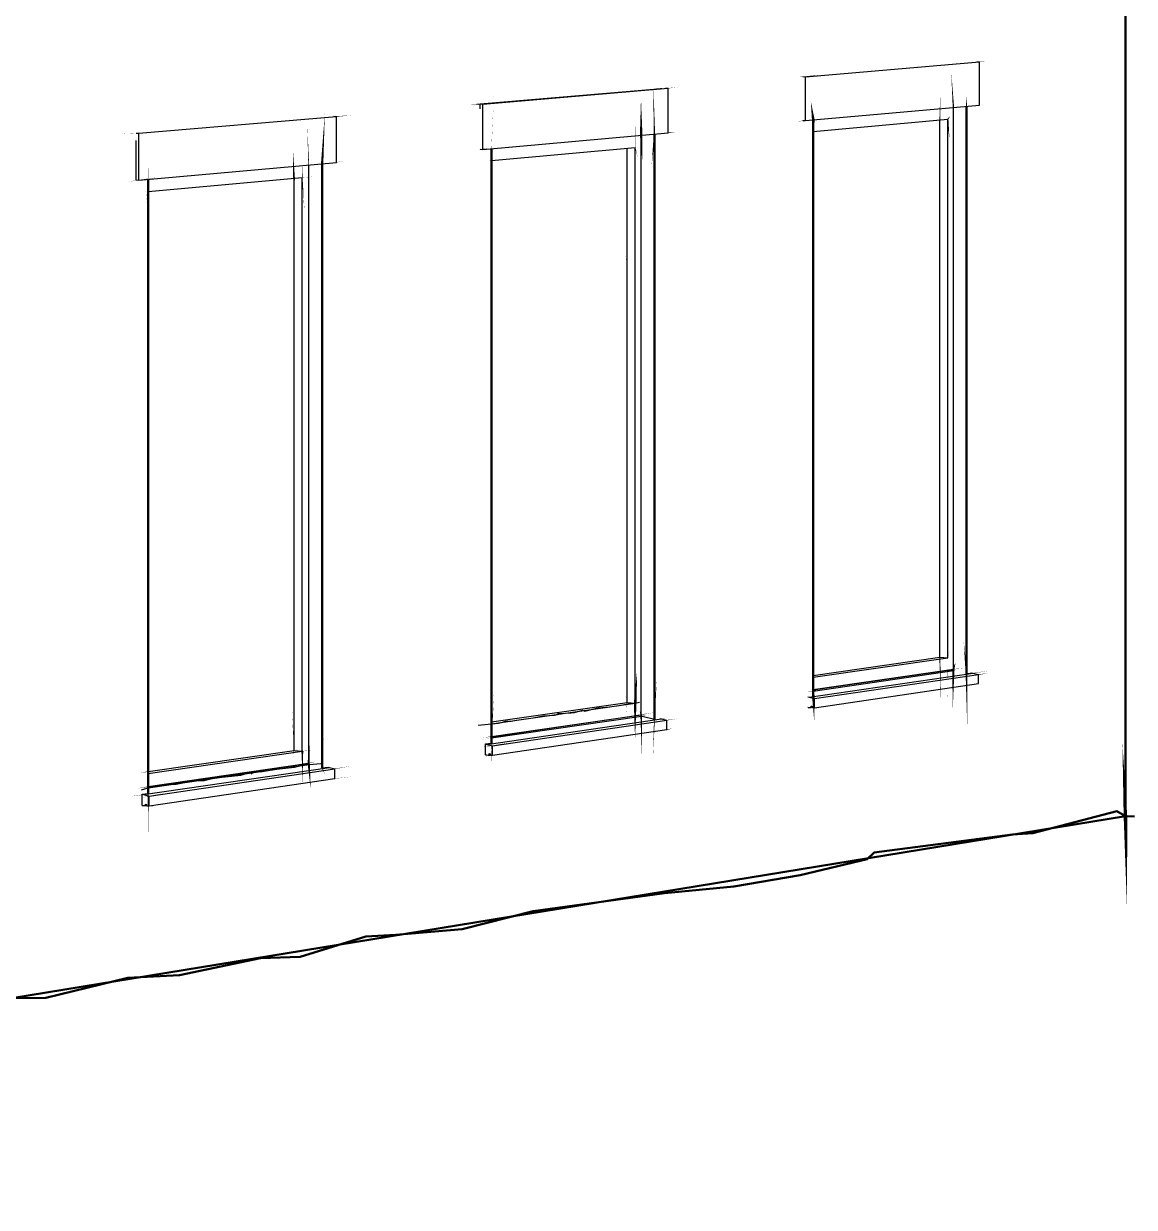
# Model space of a CAD drawing. Header units: inches. Extents: x -877 to 882, y -418 to 410.
# Drawn here: x 713.9 to 864.9, y -365.5 to -204.5 of the extents above; entities that cross this region are included whole.
import ezdxf

# ---------------------------------------------------------------- set-up
doc = ezdxf.new("R2010")
doc.units = ezdxf.units.IN
doc.header["$LTSCALE"] = 0.5
doc.header["$MEASUREMENT"] = 0
doc.layers.get('0').update_dxf_attribs({"lineweight": 18})
doc.layers.add('A-Glaz-Assm', color=71, linetype='Continuous', lineweight=25)
doc.layers.add('A-Wall', color=113, linetype='Continuous', lineweight=35)

# ---------------------------------------------------------------- blocks, each defined once
blk = doc.blocks.new('*U12')
at = {"color": 7, "linetype": 'Continuous', "lineweight": -3}
for p, q in [((775.94, -215.4), (799.58, -213.39)), ((775.94, -215.78), (775.94, -215.4)), ((775.94, -216.09), (775.94, -215.78)), ((729.18, -220.08), (729.18, -220.08)), ((729.18, -220.39), (729.18, -220.37)), ((729.18, -225.73), (729.18, -220.39)), ((795.92, -237.46), (795.92, -221.43)), ((795.92, -296.8), (795.92, -237.46)), ((839.62, -292.41), (839.65, -292.41)), ((839.65, -292.41), (840.35, -292.47)), ((842.09, -292.89), (842.33, -292.86)), ((842.33, -292.86), (842.78, -292.79)), ((821.21, -295.95), (821.24, -295.94)), ((821.21, -295.95), (821.21, -295.95)), ((795.92, -296.8), (795.92, -296.8)), ((797.9, -298.66), (797.96, -298.68)), ((797.96, -298.68), (799.64, -299.1)), ((799.64, -299.1), (799.67, -299.1)), ((776.69, -302.46), (777.48, -302.35)), ((776.69, -303.75), (776.69, -302.46)), ((776.69, -303.8), (776.69, -303.75)), ((776.69, -303.82), (776.69, -303.8)), ((776.69, -303.92), (776.69, -303.82)), ((776.69, -303.92), (776.69, -303.92)), ((754.46, -305.72), (754.49, -305.71)), ((754.49, -305.71), (754.86, -305.66)), ((754.86, -305.66), (755.27, -305.6)), ((729.98, -309.3), (730.82, -309.18)), ((729.98, -310.63), (729.98, -309.3)), ((729.98, -310.68), (729.98, -310.63)), ((729.98, -310.7), (729.98, -310.68)), ((729.98, -310.8), (729.98, -310.7)), ((729.98, -310.81), (729.98, -310.8)), ((729.98, -310.81), (729.98, -310.81))]:
    blk.add_line(p, q, dxfattribs=at)
at = {"layer": 'A-Glaz-Assm', "color": 252, "linetype": 'Continuous', "lineweight": 25}
for p, q in [((820.16, -211.7), (843.82, -209.69)), ((843.46, -209.67), (843.82, -209.69)), ((843.82, -215.56), (843.82, -209.69)), ((819.8, -211.68), (820.16, -211.7)), ((820.16, -217.67), (820.16, -211.7)), ((776.3, -215.42), (801.49, -213.28)), ((801.13, -213.26), (801.49, -213.28)), ((801.49, -219.33), (801.49, -213.28)), ((775.94, -215.4), (776.3, -215.42)), ((776.3, -221.58), (776.3, -215.42)), ((820.16, -217.67), (843.82, -215.56)), ((729.55, -219.38), (756.42, -217.1)), ((756.05, -217.08), (756.42, -217.1)), ((756.42, -223.35), (756.42, -217.1)), ((819.8, -217.65), (820.16, -217.67)), ((729.18, -219.36), (729.55, -219.38)), ((729.55, -225.75), (729.55, -219.38)), ((776.3, -221.58), (801.49, -219.33)), ((775.94, -221.56), (776.3, -221.58)), ((729.55, -225.75), (756.42, -223.35)), ((729.18, -225.73), (729.55, -225.75)), ((820.69, -296.1), (842.96, -292.84)), ((821.24, -295.09), (839.62, -292.41)), ((821.24, -295.26), (840.35, -292.47)), ((821.41, -296.28), (843.68, -293.01)), ((842.78, -292.79), (842.96, -292.84)), ((842.96, -292.84), (843.68, -293.01)), ((843.68, -294.25), (843.68, -293.01)), ((821.41, -297.54), (843.68, -294.25)), ((820.5, -296.05), (820.69, -296.1)), ((820.69, -296.1), (821.41, -296.28)), ((820.5, -297.47), (820.69, -297.48)), ((820.69, -297.48), (820.96, -297.5)), ((820.96, -297.5), (820.96, -297.32)), ((820.96, -297.32), (821.14, -297.33)), ((821.14, -297.52), (821.14, -297.33)), ((821.14, -297.52), (821.41, -297.54)), ((821.41, -297.54), (821.41, -296.28)), ((776.87, -302.51), (800.58, -299.04)), ((777.48, -301.47), (797.17, -298.6)), ((777.48, -301.64), (797.9, -298.66)), ((777.61, -302.7), (801.32, -299.23)), ((800.4, -298.99), (800.58, -299.04)), ((800.58, -299.04), (801.32, -299.23)), ((801.32, -300.5), (801.32, -299.23)), ((777.61, -304), (801.32, -300.5)), ((776.69, -302.46), (776.87, -302.51)), ((776.87, -302.51), (777.61, -302.7)), ((776.69, -303.92), (776.87, -303.94)), ((776.87, -303.94), (777.15, -303.96)), ((777.15, -303.96), (777.15, -303.77)), ((777.15, -303.77), (777.34, -303.79)), ((777.15, -303.96), (777.34, -303.94)), ((777.34, -303.98), (777.34, -303.79)), ((777.34, -303.98), (777.61, -304)), ((777.61, -304), (777.61, -302.7)), ((730.17, -309.35), (755.46, -305.65)), ((730.82, -308.27), (751.95, -305.19)), ((730.82, -308.44), (752.69, -305.25)), ((730.92, -309.55), (756.2, -305.84)), ((755.27, -305.6), (755.46, -305.65)), ((755.46, -305.65), (756.2, -305.84)), ((756.2, -307.16), (756.2, -305.84)), ((730.92, -310.89), (756.2, -307.16)), ((729.98, -309.3), (730.17, -309.35)), ((730.17, -309.35), (730.92, -309.55)), ((730.45, -310.85), (730.45, -310.65)), ((730.45, -310.65), (730.64, -310.67)), ((730.64, -310.87), (730.64, -310.67)), ((730.92, -310.89), (730.92, -309.55)), ((729.98, -310.81), (730.17, -310.82)), ((730.17, -310.82), (730.45, -310.85)), ((730.45, -310.85), (730.64, -310.82)), ((730.64, -310.87), (730.92, -310.89))]:
    blk.add_line(p, q, dxfattribs=at)
at = {"layer": 'A-Glaz-Assm', "color": 143, "linetype": 'Continuous', "lineweight": 25}
for p, q in [((840.29, -292.29), (840.29, -215.88)), ((821.24, -219.14), (839.52, -217.49)), ((839.52, -290.75), (839.52, -217.49)), ((797.84, -298.48), (797.84, -219.66)), ((777.48, -223.1), (797.02, -221.33)), ((797.02, -296.89), (797.02, -221.33)), ((752.63, -305.07), (752.63, -223.69)), ((730.82, -227.31), (751.76, -225.42)), ((751.76, -303.44), (751.76, -225.42)), ((821.24, -293.39), (839.52, -290.75)), ((838.44, -290.67), (839.52, -290.75)), ((821.24, -295.07), (840.29, -292.29)), ((777.48, -299.72), (797.02, -296.89)), ((795.92, -296.8), (797.02, -296.89)), ((777.48, -301.45), (797.84, -298.48)), ((730.82, -306.46), (751.76, -303.44)), ((750.64, -303.34), (751.76, -303.44)), ((730.82, -308.25), (752.63, -305.07))]:
    blk.add_line(p, q, dxfattribs=at)
at = {"layer": 'A-Glaz-Assm', "color": 141, "linetype": 'Continuous', "lineweight": 25}
for p, q in [((838.44, -290.67), (838.44, -217.59)), ((750.64, -303.34), (750.64, -225.52)), ((821.24, -293.15), (838.44, -290.67)), ((777.48, -299.47), (795.92, -296.8)), ((730.82, -306.2), (750.64, -303.34))]:
    blk.add_line(p, q, dxfattribs=at)
at = {"layer": 'A-Wall', "color": 15, "linetype": 'Continuous', "lineweight": 50}
for p, q in [((863.68, -312.28), (863.68, -173.55)), ((842.06, -292.9), (842.06, -215.72)), ((821.24, -295.94), (821.24, -217.57)), ((799.64, -299.1), (799.64, -219.5)), ((777.48, -302.35), (777.48, -221.47)), ((754.46, -305.72), (754.46, -223.53)), ((730.82, -309.18), (730.82, -225.63)), ((839.17, -292.48), (839.17, -292.46)), ((796.71, -298.67), (796.71, -298.64)), ((751.49, -305.26), (751.49, -305.23)), ((538, -365.48), (863.68, -312.28))]:
    blk.add_line(p, q, dxfattribs=at)
at = {"layer": 'A-Wall', "color": 51, "linetype": 'Continuous', "lineweight": 50}
for p, q in [((837.76, -292.68), (837.76, -292.66)), ((837.77, -292.68), (837.77, -292.66)), ((795.28, -298.87), (795.28, -298.85)), ((795.29, -298.87), (795.29, -298.85)), ((750.04, -305.47), (750.04, -305.44)), ((750.06, -305.47), (750.06, -305.44))]:
    blk.add_line(p, q, dxfattribs=at)
blk = doc.blocks.new('New Napkin Sketch')
at = {"layer": 'A-Wall', "color": 252, "linetype": 'Continuous', "lineweight": 25}
for p, q in [((843.46, -209.67), (843.82, -209.69)), ((843.82, -215.56), (843.82, -209.69)), ((819.8, -211.68), (820.16, -211.7)), ((820.16, -217.67), (820.16, -211.7)), ((801.13, -213.26), (801.49, -213.28)), ((801.49, -219.33), (801.49, -213.28)), ((775.94, -215.4), (776.3, -215.42)), ((776.3, -221.58), (776.3, -215.42)), ((756.05, -217.08), (756.42, -217.1)), ((756.42, -223.35), (756.42, -217.1)), ((819.8, -217.65), (820.16, -217.67)), ((729.18, -219.36), (729.55, -219.38)), ((729.55, -225.75), (729.55, -219.38)), ((775.94, -221.56), (776.3, -221.58)), ((729.18, -225.73), (729.55, -225.75)), ((821.24, -295.09), (839.62, -292.41)), ((842.78, -292.79), (842.96, -292.84)), ((842.96, -292.84), (843.68, -293.01)), ((843.68, -294.25), (843.68, -293.01)), ((820.5, -296.05), (820.69, -296.1)), ((820.69, -296.1), (821.41, -296.28)), ((820.5, -297.47), (820.69, -297.48)), ((820.69, -297.48), (820.96, -297.5)), ((820.96, -297.5), (820.96, -297.32)), ((820.96, -297.32), (821.14, -297.33)), ((821.14, -297.52), (821.14, -297.33)), ((821.14, -297.52), (821.41, -297.54)), ((821.41, -297.54), (821.41, -296.28)), ((800.4, -298.99), (800.58, -299.04)), ((800.58, -299.04), (801.32, -299.23)), ((801.32, -300.5), (801.32, -299.23)), ((776.69, -302.46), (776.87, -302.51)), ((776.87, -302.51), (777.61, -302.7)), ((776.69, -303.92), (776.87, -303.94)), ((776.87, -303.94), (777.15, -303.96)), ((777.15, -303.96), (777.15, -303.77)), ((777.15, -303.77), (777.34, -303.79)), ((777.15, -303.96), (777.34, -303.94)), ((777.34, -303.98), (777.34, -303.79)), ((777.34, -303.98), (777.61, -304)), ((777.61, -304), (777.61, -302.7)), ((755.27, -305.6), (755.46, -305.65)), ((755.46, -305.65), (756.2, -305.84)), ((756.2, -307.16), (756.2, -305.84)), ((729.98, -309.3), (730.17, -309.35)), ((730.17, -309.35), (730.92, -309.55)), ((730.45, -310.85), (730.45, -310.65)), ((730.45, -310.65), (730.64, -310.67)), ((730.64, -310.87), (730.64, -310.67)), ((730.92, -310.89), (730.92, -309.55)), ((729.98, -310.81), (730.17, -310.82)), ((730.17, -310.82), (730.45, -310.85)), ((730.45, -310.85), (730.64, -310.82)), ((730.64, -310.87), (730.92, -310.89))]:
    blk.add_line(p, q, dxfattribs=at)
at = {"layer": 'A-Wall', "color": 7, "linetype": 'Continuous', "lineweight": -3}
for p, q in [((775.94, -215.78), (775.94, -215.4)), ((775.94, -216.09), (775.94, -215.78)), ((729.18, -220.08), (729.18, -220.08)), ((729.18, -220.39), (729.18, -220.37)), ((729.18, -225.73), (729.18, -220.39)), ((795.92, -237.46), (795.92, -221.43)), ((839.62, -292.41), (839.65, -292.41)), ((839.65, -292.41), (840.35, -292.47)), ((842.09, -292.89), (842.33, -292.86)), ((842.33, -292.86), (842.78, -292.79)), ((821.21, -295.95), (821.24, -295.94)), ((821.21, -295.95), (821.21, -295.95)), ((795.92, -296.8), (795.92, -296.8)), ((797.9, -298.66), (797.96, -298.68)), ((797.96, -298.68), (799.64, -299.1)), ((799.64, -299.1), (799.67, -299.1)), ((776.69, -302.46), (777.48, -302.35)), ((776.69, -303.75), (776.69, -302.46)), ((776.69, -303.8), (776.69, -303.75)), ((776.69, -303.82), (776.69, -303.8)), ((776.69, -303.92), (776.69, -303.82)), ((776.69, -303.92), (776.69, -303.92)), ((754.46, -305.72), (754.49, -305.71)), ((754.49, -305.71), (754.86, -305.66)), ((754.86, -305.66), (755.27, -305.6)), ((729.98, -309.3), (730.82, -309.18)), ((729.98, -310.63), (729.98, -309.3)), ((729.98, -310.68), (729.98, -310.63)), ((729.98, -310.7), (729.98, -310.68)), ((729.98, -310.8), (729.98, -310.7)), ((729.98, -310.81), (729.98, -310.8)), ((729.98, -310.81), (729.98, -310.81))]:
    blk.add_line(p, q, dxfattribs=at)
at = {"layer": 'A-Wall', "color": 143, "linetype": 'Continuous', "lineweight": 25}
for p, q in [((821.24, -219.14), (839.52, -217.49)), ((821.24, -293.39), (839.52, -290.75)), ((838.44, -290.67), (839.52, -290.75)), ((795.92, -296.8), (797.02, -296.89)), ((750.64, -303.34), (751.76, -303.44))]:
    blk.add_line(p, q, dxfattribs=at)
at = {"layer": 'A-Wall', "color": 141, "linetype": 'Continuous', "lineweight": 25}
for p, q in [((821.24, -293.15), (838.44, -290.67)), ((777.48, -299.47), (795.92, -296.8))]:
    blk.add_line(p, q, dxfattribs=at)
at = {"layer": 'A-Wall', "color": 51, "linetype": 'Continuous', "lineweight": 50}
for p, q in [((837.76, -292.68), (837.76, -292.66)), ((837.77, -292.68), (837.77, -292.66)), ((795.28, -298.87), (795.28, -298.85)), ((795.29, -298.87), (795.29, -298.85)), ((750.04, -305.47), (750.04, -305.44)), ((750.06, -305.47), (750.06, -305.44))]:
    blk.add_line(p, q, dxfattribs=at)
at = {"layer": 'A-Wall', "color": 15, "linetype": 'Continuous', "lineweight": 50}
for p, q in [((839.17, -292.48), (839.17, -292.46)), ((796.71, -298.67), (796.71, -298.64)), ((751.49, -305.26), (751.49, -305.23))]:
    blk.add_line(p, q, dxfattribs=at)
at = {"layer": 'A-Wall', "color": 15, "linetype": 'Continuous', "lineweight": 50, "extrusion": (0, 0, -1)}
for points in [[(-863.9, -325.07, 0, 0.489, 0), (-863.68, -312.28, 0.489, 0, 0), (-863.27, -302.38, 0, 0, 0), (-863.21, -299.67, 0, 0, 0), (-863.83, -291.99, 0, 0, 0), (-863.49, -282.33, 0, 0, 0), (-863.31, -270.59, 0, 0, 0), (-863.96, -257.5, 0, 0, 0), (-863.24, -257.49, 0, 0, 0), (-863.94, -251.35, 0, 0, 0), (-863.66, -250.76, 0, 0, 0), (-864.35, -242.61, 0, 0, 0), (-863.49, -229.82, 0, 0, 0), (-864.09, -220.63, 0, 0, 0), (-863.72, -209.24, 0, 0, 0), (-863.43, -197.18, 0, 0, 0), (-864.37, -188.58, 0, 0, 0), (-863.65, -177.87, 0, 0, 0), (-863.33, -175.39, 0, 0, 0), (-863.79, -174.32, 0, 0.0328, 0), (-863.68, -173.55, 0.0328, 0, 0), (-864.16, -165.14, 0, 0, 0)], [(-799.44, -304.28, 0, 0.116, 0), (-799.64, -299.1, 0.116, 0, 0), (-799.94, -293.76, 0, 0, 0), (-799.83, -293.58, 0, 0, 0), (-799.53, -292.17, 0, 0, 0), (-799.71, -285.58, 0, 0, 0), (-799.87, -284.4, 0, 0, 0), (-799.6, -280.31, 0, 0, 0), (-799.76, -273.37, 0, 0, 0), (-799.73, -265.79, 0, 0, 0), (-799.7, -259.3, 0, 0, 0), (-799.35, -257.93, 0, 0, 0), (-799.99, -253.58, 0, 0, 0), (-799.34, -246.93, 0, 0, 0), (-799.35, -245.38, 0, 0, 0), (-799.25, -239.7, 0, 0, 0), (-799.38, -239.59, 0, 0, 0), (-799.48, -231.99, 0, 0, 0), (-799.66, -231.5, 0, 0, 0), (-799.55, -228.06, 0, 0, 0), (-799.25, -223.92, 0, 0.191, 0), (-799.64, -219.5, 0.191, 0, 0), (-799.47, -212.41, 0, 0, 0)], [(-777.42, -305.54, 0, 0.0573, 0), (-777.48, -302.35, 0.0573, 0, 0), (-777.84, -295.15, 0, 0, 0), (-777.63, -289.17, 0, 0, 0), (-777.44, -283.49, 0, 0, 0), (-777.79, -279.33, 0, 0, 0), (-777.39, -276.87, 0, 0, 0), (-777.39, -268.8, 0, 0, 0), (-777.86, -261.73, 0, 0, 0), (-777.18, -258.19, 0, 0, 0), (-777.65, -255.63, 0, 0, 0), (-777.69, -253.24, 0, 0, 0), (-777.47, -246.59, 0, 0, 0), (-777.12, -241.7, 0, 0, 0), (-777.26, -239.2, 0, 0, 0), (-777.59, -238.59, 0, 0, 0), (-777.72, -233.75, 0, 0, 0), (-777.38, -232.88, 0, 0, 0), (-777.53, -226.33, 0, 0, 0), (-777.48, -223.36, 0, 0.0206, 0), (-777.48, -221.47, 0.0206, 0, 0), (-777.81, -214.25, 0, 0, 0)], [(-821.39, -299.57, 0, 0.343, 0), (-821.24, -295.94, 0.343, 0, 0), (-821.15, -291.71, 0, 0, 0), (-820.99, -288.8, 0, 0, 0), (-821.02, -282.42, 0, 0, 0), (-821, -277.87, 0, 0, 0), (-820.99, -273.63, 0, 0, 0), (-820.88, -267.15, 0, 0, 0), (-821.18, -263.47, 0, 0, 0), (-821.27, -257.92, 0, 0, 0), (-821.1, -252.92, 0, 0, 0), (-821.04, -247.95, 0, 0, 0), (-821.19, -246.09, 0, 0, 0), (-821.5, -239.68, 0, 0, 0), (-821.16, -233.69, 0, 0, 0), (-821.19, -226.2, 0, 0, 0), (-821.09, -223.14, 0, 0.369, 0), (-821.24, -217.57, 0.369, 0, 0), (-820.9, -215.04, 0, 0, 0)], [(-842.17, -300.06, 0, 0.222, 0), (-842.06, -292.9, 0.222, 0, 0), (-841.69, -288.54, 0, 0, 0), (-842.31, -284.48, 0, 0, 0), (-842.4, -277.78, 0, 0, 0), (-841.9, -273.59, 0, 0, 0), (-842.03, -269.77, 0, 0, 0), (-842.01, -262.73, 0, 0, 0), (-842, -255.61, 0, 0, 0), (-842.24, -248.7, 0, 0, 0), (-841.69, -247.54, 0, 0, 0), (-842.12, -246.96, 0, 0, 0), (-842.38, -240.81, 0, 0, 0), (-842.17, -236.83, 0, 0, 0), (-842, -230.36, 0, 0, 0), (-841.98, -225.43, 0, 0, 0), (-842.24, -219.54, 0, 0.173, 0), (-842.06, -215.72, 0.173, 0, 0), (-842.12, -214.47, 0, 0, 0)], [(-754.86, -306.61, 0, 0.123, 0), (-754.46, -305.72, 0.123, 0, 0), (-754.65, -301.64, 0, 0, 0), (-754.2, -298.51, 0, 0, 0), (-754.45, -293.74, 0, 0, 0), (-754.06, -291.63, 0, 0, 0), (-754.3, -286.58, 0, 0, 0), (-754.6, -278.89, 0, 0, 0), (-754.86, -273.64, 0, 0, 0), (-754.4, -272.01, 0, 0, 0), (-754.51, -266.83, 0, 0, 0), (-754.28, -266.58, 0, 0, 0), (-754.39, -264.65, 0, 0, 0), (-754.42, -260.7, 0, 0, 0), (-754.39, -253.73, 0, 0, 0), (-754.05, -248.97, 0, 0, 0), (-754.08, -248.54, 0, 0, 0), (-754.37, -243.94, 0, 0, 0), (-754.34, -236.05, 0, 0, 0), (-754.34, -234.32, 0, 0, 0), (-754.58, -230.28, 0, 0, 0), (-754.84, -225.52, 0, 0, 0), (-754.53, -224.64, 0, 0.321, 0), (-754.46, -223.53, 0.321, 0, 0), (-754.83, -216.66, 0, 0, 0)], [(-730.79, -315.44, 0, 0.139, 0), (-730.82, -309.18, 0.139, 0, 0), (-730.77, -302.77, 0, 0, 0), (-730.79, -299.29, 0, 0, 0), (-731.21, -296.14, 0, 0, 0), (-730.45, -290.32, 0, 0, 0), (-730.75, -285.25, 0, 0, 0), (-731.1, -279.8, 0, 0, 0), (-730.82, -272.55, 0, 0, 0), (-730.97, -268.98, 0, 0, 0), (-730.84, -263.95, 0, 0, 0), (-730.94, -260.39, 0, 0, 0), (-730.77, -259.01, 0, 0, 0), (-731.2, -254.89, 0, 0, 0), (-731.1, -248.75, 0, 0, 0), (-730.71, -246.59, 0, 0, 0), (-730.72, -241.42, 0, 0, 0), (-731.23, -239, 0, 0, 0), (-730.45, -231.31, 0, 0, 0), (-730.48, -229.41, 0, 0.0437, 0), (-730.82, -225.63, 0.0437, 0, 0), (-730.8, -223.95, 0, 0, 0)]]:
    blk.add_lwpolyline(points, format="xyseb", dxfattribs=at)
at = {"layer": 'A-Wall', "color": 252, "linetype": 'Continuous', "lineweight": 25, "extrusion": (0, 0, -1)}
for points in [[(-819.36, -211.73, 0, 0.108, 0), (-820.16, -211.7, 0.108, 0, 0), (-821.9, -211.47, 0, 0, 0), (-823.56, -211.46, 0, 0, 0), (-824.55, -211.21, 0, 0, 0), (-826.57, -211.06, 0, 0, 0), (-827.02, -211.14, 0, 0, 0), (-829.21, -210.98, 0, 0, 0), (-830.65, -210.72, 0, 0, 0), (-831.54, -210.63, 0, 0, 0), (-833.05, -210.66, 0, 0, 0), (-833.34, -210.68, 0, 0, 0), (-834.86, -210.51, 0, 0, 0), (-837.22, -210.35, 0, 0, 0), (-837.86, -210.26, 0, 0, 0), (-839.55, -209.97, 0, 0, 0), (-841.89, -209.87, 0, 0, 0), (-843.73, -209.74, 0, 0.0568, 0), (-843.82, -209.69, 0.0568, 0, 0), (-844.77, -209.66, 0, 0, 0)], [(-775.08, -215.58, 0, 0.106, 0), (-776.3, -215.42, 0.106, 0, 0), (-776.37, -215.46, 0, 0, 0), (-778.37, -215.33, 0, 0, 0), (-779.93, -215.16, 0, 0, 0), (-781.46, -214.94, 0, 0, 0), (-781.8, -214.98, 0, 0, 0), (-783.7, -214.86, 0, 0, 0), (-785.25, -214.77, 0, 0, 0), (-785.84, -214.5, 0, 0, 0), (-787.27, -214.56, 0, 0, 0), (-787.64, -214.54, 0, 0, 0), (-789.55, -214.17, 0, 0, 0), (-791.4, -214.19, 0, 0, 0), (-793.26, -214.03, 0, 0, 0), (-794.51, -213.81, 0, 0, 0), (-796.05, -213.69, 0, 0, 0), (-797.04, -213.72, 0, 0, 0), (-799.19, -213.38, 0, 0, 0), (-800.86, -213.24, 0, 0.043, 0), (-801.49, -213.28, 0.043, 0, 0), (-803.06, -213.08, 0, 0, 0)], [(-818.9, -217.79, 0, 0.0678, 0), (-820.16, -217.67, 0.0678, 0, 0), (-820.94, -217.53, 0, 0, 0), (-822.64, -217.36, 0, 0, 0), (-823.61, -217.39, 0, 0, 0), (-825.22, -217.31, 0, 0, 0), (-826.09, -217.07, 0, 0, 0), (-827.69, -216.97, 0, 0, 0), (-829.09, -216.89, 0, 0, 0), (-830.7, -216.72, 0, 0, 0), (-830.72, -216.68, 0, 0, 0), (-831.16, -216.62, 0, 0, 0), (-831.47, -216.6, 0, 0, 0), (-833.63, -216.43, 0, 0, 0), (-834.61, -216.47, 0, 0, 0), (-836.29, -216.2, 0, 0, 0), (-838.14, -216.09, 0, 0, 0), (-839.72, -215.87, 0, 0, 0), (-840.86, -215.79, 0, 0, 0), (-842.43, -215.66, 0, 0.00321, 0), (-843.82, -215.56, 0.00321, 0, 0), (-845.61, -215.41, 0, 0, 0)], [(-727.11, -219.49, 0, 0.0293, 0), (-729.55, -219.38, 0.0293, 0, 0), (-731.81, -219.29, 0, 0, 0), (-731.84, -219.27, 0, 0, 0), (-732.73, -219.23, 0, 0, 0), (-733.83, -218.94, 0, 0, 0), (-735.82, -218.76, 0, 0, 0), (-737.76, -218.55, 0, 0, 0), (-739.69, -218.52, 0, 0, 0), (-740.67, -218.5, 0, 0, 0), (-740.68, -218.42, 0, 0, 0), (-742.76, -218.19, 0, 0, 0), (-744.38, -218.02, 0, 0, 0), (-745.68, -218.12, 0, 0, 0), (-746.55, -217.82, 0, 0, 0), (-749.12, -217.85, 0, 0, 0), (-749.91, -217.66, 0, 0, 0), (-752.5, -217.49, 0, 0, 0), (-755.11, -217.19, 0, 0, 0), (-755.97, -217.04, 0, 0, 0), (-756.28, -216.99, 0, 0.0918, 0), (-756.42, -217.1, 0.0918, 0, 0), (-758.4, -216.97, 0, 0, 0)], [(-775.75, -221.69, 0, 0.123, 0), (-776.3, -221.58, 0.123, 0, 0), (-776.91, -221.44, 0, 0, 0), (-778.37, -221.52, 0, 0, 0), (-779.84, -221.27, 0, 0, 0), (-781.05, -221.13, 0, 0, 0), (-783.55, -220.84, 0, 0, 0), (-785.48, -220.85, 0, 0, 0), (-787.18, -220.58, 0, 0, 0), (-789.03, -220.37, 0, 0, 0), (-789.76, -220.49, 0, 0, 0), (-791.13, -220.15, 0, 0, 0), (-793.24, -220.11, 0, 0, 0), (-795.26, -219.93, 0, 0, 0), (-796.97, -219.72, 0, 0, 0), (-798.36, -219.64, 0, 0, 0), (-800.42, -219.48, 0, 0, 0), (-800.96, -219.43, 0, 0.114, 0), (-801.49, -219.33, 0.114, 0, 0), (-802.4, -219.28, 0, 0, 0)], [(-728.14, -225.98, 0, 0.0568, 0), (-729.55, -225.75, 0.0568, 0, 0), (-732.22, -225.38, 0, 0, 0), (-732.49, -225.48, 0, 0, 0), (-734.2, -225.34, 0, 0, 0), (-736.75, -225.01, 0, 0, 0), (-738.69, -224.99, 0, 0, 0), (-741.19, -224.7, 0, 0, 0), (-741.21, -224.81, 0, 0, 0), (-743.15, -224.45, 0, 0, 0), (-745.7, -224.43, 0, 0, 0), (-748.05, -224.05, 0, 0, 0), (-749.94, -223.98, 0, 0, 0), (-750.6, -223.8, 0, 0, 0), (-752.91, -223.62, 0, 0, 0), (-754.09, -223.45, 0, 0, 0), (-755.21, -223.56, 0, 0, 0), (-755.37, -223.57, 0, 0, 0), (-755.92, -223.49, 0, 0, 0), (-756.37, -223.44, 0, 0.0372, 0), (-756.42, -223.35, 0.0372, 0, 0), (-757.52, -223.13, 0, 0, 0)], [(-818.96, -296.39, 0, 0.0000653, 0), (-820.69, -296.1, 0.0000653, 0, 0), (-822.53, -295.77, 0, 0, 0), (-823.7, -295.67, 0, 0, 0), (-823.88, -295.66, 0, 0, 0), (-824.61, -295.57, 0, 0, 0), (-825.74, -295.3, 0, 0, 0), (-827.86, -295.02, 0, 0, 0), (-828.74, -294.97, 0, 0, 0), (-828.73, -294.82, 0, 0, 0), (-829.98, -294.73, 0, 0, 0), (-830.77, -294.62, 0, 0, 0), (-831.56, -294.4, 0, 0, 0), (-833.15, -294.26, 0, 0, 0), (-833.34, -294.21, 0, 0, 0), (-834.77, -294.01, 0, 0, 0), (-835.63, -293.99, 0, 0, 0), (-837.45, -293.61, 0, 0, 0), (-839.15, -293.31, 0, 0, 0), (-840.98, -293.24, 0, 0, 0), (-842.59, -292.92, 0, 0, 0), (-842.71, -292.9, 0, 0.0594, 0), (-842.96, -292.84, 0.0594, 0, 0), (-845.12, -292.5, 0, 0, 0)], [(-820.37, -295.29, 0, 0.0603, 0), (-821.24, -295.26, 0.0603, 0, 0), (-821.68, -295.11, 0, 0, 0), (-823.33, -294.9, 0, 0, 0), (-823.77, -294.91, 0, 0, 0), (-824.94, -294.74, 0, 0, 0), (-825.74, -294.65, 0, 0, 0), (-826.96, -294.5, 0, 0, 0), (-827.84, -294.21, 0, 0, 0), (-829.59, -294.01, 0, 0, 0), (-830.67, -293.97, 0, 0, 0), (-832.39, -293.62, 0, 0, 0), (-834.02, -293.4, 0, 0, 0), (-834.28, -293.43, 0, 0, 0), (-835.11, -293.27, 0, 0, 0), (-836.19, -293.05, 0, 0, 0), (-837.73, -292.93, 0, 0, 0), (-838.77, -292.66, 0, 0, 0), (-839.96, -292.44, 0, 0.038, 0), (-840.35, -292.47, 0.038, 0, 0), (-840.66, -292.34, 0, 0, 0)], [(-821.27, -296.22, 0, 0.0889, 0), (-821.41, -296.28, 0.0889, 0, 0), (-823.23, -295.95, 0, 0, 0), (-823.59, -296.01, 0, 0, 0), (-824.31, -295.87, 0, 0, 0), (-825.03, -295.82, 0, 0, 0), (-827.22, -295.54, 0, 0, 0), (-828.01, -295.29, 0, 0, 0), (-829.09, -295.24, 0, 0, 0), (-830.89, -294.91, 0, 0, 0), (-831.71, -294.87, 0, 0, 0), (-832.56, -294.55, 0, 0, 0), (-834.59, -294.39, 0, 0, 0), (-835.19, -294.32, 0, 0, 0), (-835.43, -294.19, 0, 0, 0), (-836.33, -294.1, 0, 0, 0), (-837.84, -293.9, 0, 0, 0), (-838.39, -293.78, 0, 0, 0), (-838.6, -293.86, 0, 0, 0), (-838.97, -293.76, 0, 0, 0), (-840.64, -293.47, 0, 0, 0), (-842.09, -293.2, 0, 0, 0), (-842.94, -293.14, 0, 0.0946, 0), (-843.68, -293.01, 0.0946, 0, 0), (-845, -292.86, 0, 0, 0)], [(-820.38, -297.6, 0, 0.0634, 0), (-821.41, -297.54, 0.0634, 0, 0), (-821.47, -297.58, 0, 0, 0), (-821.7, -297.45, 0, 0, 0), (-823.02, -297.35, 0, 0, 0), (-824.14, -297.08, 0, 0, 0), (-826.32, -296.72, 0, 0, 0), (-826.79, -296.67, 0, 0, 0), (-828.08, -296.63, 0, 0, 0), (-829.21, -296.35, 0, 0, 0), (-829.92, -296.25, 0, 0, 0), (-830.82, -296.24, 0, 0, 0), (-833.03, -295.79, 0, 0, 0), (-834.91, -295.54, 0, 0, 0), (-836.79, -295.2, 0, 0, 0), (-838.23, -295.11, 0, 0, 0), (-839.74, -294.9, 0, 0, 0), (-841.79, -294.56, 0, 0, 0), (-842.29, -294.52, 0, 0, 0), (-843.32, -294.3, 0, 0.00915, 0), (-843.68, -294.25, 0.00915, 0, 0), (-843.81, -294.34, 0, 0, 0)], [(-776, -301.94, 0, 0.0186, 0), (-777.48, -301.64, 0.0186, 0, 0), (-777.96, -301.61, 0, 0, 0), (-778.73, -301.48, 0, 0, 0), (-778.82, -301.52, 0, 0, 0), (-780.25, -301.26, 0, 0, 0), (-780.56, -301.12, 0, 0, 0), (-782.38, -300.92, 0, 0, 0), (-783.84, -300.64, 0, 0, 0), (-785.54, -300.45, 0, 0, 0), (-786.86, -300.28, 0, 0, 0), (-787.64, -300.05, 0, 0, 0), (-789.46, -299.9, 0, 0, 0), (-790.67, -299.71, 0, 0, 0), (-791.36, -299.69, 0, 0, 0), (-792.36, -299.43, 0, 0, 0), (-792.77, -299.38, 0, 0, 0), (-793, -299.29, 0, 0, 0), (-794.1, -299.24, 0, 0, 0), (-794.41, -299.09, 0, 0, 0), (-796.04, -298.96, 0, 0, 0), (-797.61, -298.78, 0, 0.0494, 0), (-797.9, -298.66, 0.0494, 0, 0), (-798.93, -298.58, 0, 0, 0)], [(-776.12, -302.84, 0, 0.061, 0), (-777.61, -302.7, 0.061, 0, 0), (-779.81, -302.29, 0, 0, 0), (-781.34, -302.09, 0, 0, 0), (-783.44, -301.74, 0, 0, 0), (-784.42, -301.69, 0, 0, 0), (-786.05, -301.4, 0, 0, 0), (-788.42, -301.14, 0, 0, 0), (-788.75, -301.07, 0, 0, 0), (-790.5, -300.83, 0, 0, 0), (-792.4, -300.45, 0, 0, 0), (-794.45, -300.23, 0, 0, 0), (-796.77, -299.82, 0, 0, 0), (-797.81, -299.63, 0, 0, 0), (-799.29, -299.55, 0, 0, 0), (-799.59, -299.6, 0, 0.0701, 0), (-801.32, -299.23, 0.0701, 0, 0), (-802.86, -299.01, 0, 0, 0)], [(-776.86, -302.52, 0, 0.0319, 0), (-776.87, -302.51, 0.0319, 0, 0), (-778.31, -302.33, 0, 0, 0), (-780.42, -302.05, 0, 0, 0), (-782.54, -301.64, 0, 0, 0), (-784.81, -301.33, 0, 0, 0), (-784.95, -301.3, 0, 0, 0), (-785.88, -301.13, 0, 0, 0), (-786.1, -301.08, 0, 0, 0), (-788.29, -300.85, 0, 0, 0), (-790.21, -300.54, 0, 0, 0), (-792.44, -300.35, 0, 0, 0), (-793.48, -300.05, 0, 0, 0), (-794.88, -299.83, 0, 0, 0), (-795.71, -299.72, 0, 0, 0), (-796.04, -299.73, 0, 0, 0), (-796.86, -299.52, 0, 0, 0), (-797.86, -299.39, 0, 0, 0), (-800.17, -299.03, 0, 0, 0), (-800.5, -298.98, 0, 0.068, 0), (-800.58, -299.04, 0.068, 0, 0), (-801.22, -298.96, 0, 0, 0)], [(-777.13, -301.58, 0, 0.0982, 0), (-777.48, -301.47, 0.0982, 0, 0), (-778.53, -301.28, 0, 0, 0), (-779.29, -301.25, 0, 0, 0), (-779.33, -301.16, 0, 0, 0), (-781.11, -301.02, 0, 0, 0), (-781.33, -300.99, 0, 0, 0), (-783.03, -300.61, 0, 0, 0), (-784.77, -300.34, 0, 0, 0), (-785.81, -300.34, 0, 0, 0), (-786.52, -300.13, 0, 0, 0), (-788.03, -299.92, 0, 0, 0), (-788.63, -299.88, 0, 0, 0), (-789.34, -299.75, 0, 0, 0), (-790.13, -299.59, 0, 0, 0), (-791.6, -299.51, 0, 0, 0), (-791.95, -299.34, 0, 0, 0), (-792.11, -299.3, 0, 0, 0), (-793.09, -299.25, 0, 0, 0), (-793.38, -299.15, 0, 0, 0), (-795.22, -298.79, 0, 0, 0), (-797.05, -298.6, 0, 0.0939, 0), (-797.17, -298.6, 0.0939, 0, 0), (-798.65, -298.3, 0, 0, 0)], [(-776.62, -304.14, 0, 0.0735, 0), (-777.61, -304, 0.0735, 0, 0), (-779.6, -303.73, 0, 0, 0), (-780.62, -303.63, 0, 0, 0), (-782.13, -303.34, 0, 0, 0), (-783.78, -303.11, 0, 0, 0), (-785.9, -302.79, 0, 0, 0), (-787.32, -302.67, 0, 0, 0), (-787.42, -302.55, 0, 0, 0), (-788.33, -302.41, 0, 0, 0), (-789.19, -302.2, 0, 0, 0), (-789.99, -302.22, 0, 0, 0), (-790.13, -302.22, 0, 0, 0), (-791.27, -301.94, 0, 0, 0), (-793.41, -301.72, 0, 0, 0), (-794.11, -301.6, 0, 0, 0), (-795.24, -301.3, 0, 0, 0), (-796.2, -301.16, 0, 0, 0), (-796.32, -301.34, 0, 0, 0), (-798.17, -300.96, 0, 0, 0), (-800.33, -300.69, 0, 0.0987, 0), (-801.32, -300.5, 0.0987, 0, 0), (-802.08, -300.36, 0, 0, 0)], [(-728.31, -309.6, 0, 0.0577, 0), (-730.17, -309.35, 0.0577, 0, 0), (-731.48, -309.08, 0, 0, 0), (-732.73, -308.94, 0, 0, 0), (-734.85, -308.74, 0, 0, 0), (-735.07, -308.54, 0, 0, 0), (-735.59, -308.48, 0, 0, 0), (-736.32, -308.4, 0, 0, 0), (-737.24, -308.37, 0, 0, 0), (-738.4, -308.22, 0, 0, 0), (-739.48, -308.02, 0, 0, 0), (-739.84, -308.05, 0, 0, 0), (-740.31, -307.76, 0, 0, 0), (-741.18, -307.73, 0, 0, 0), (-742.26, -307.64, 0, 0, 0), (-744.24, -307.19, 0, 0, 0), (-745.75, -307.18, 0, 0, 0), (-747.59, -306.88, 0, 0, 0), (-749.42, -306.43, 0, 0, 0), (-749.64, -306.44, 0, 0, 0), (-751.82, -306.29, 0, 0, 0), (-753.74, -305.89, 0, 0, 0), (-754.82, -305.72, 0, 0.00374, 0), (-755.46, -305.65, 0.00374, 0, 0), (-756.51, -305.5, 0, 0, 0)], [(-729.3, -308.51, 0, 0.0995, 0), (-730.82, -308.27, 0.0995, 0, 0), (-731.17, -308.3, 0, 0, 0), (-731.52, -308.13, 0, 0, 0), (-732.21, -307.99, 0, 0, 0), (-732.65, -308, 0, 0, 0), (-734.05, -307.75, 0, 0, 0), (-734.74, -307.69, 0, 0, 0), (-735.77, -307.51, 0, 0, 0), (-737.81, -307.29, 0, 0, 0), (-739.41, -307.12, 0, 0, 0), (-740.82, -306.9, 0, 0, 0), (-741.19, -306.68, 0, 0, 0), (-742.3, -306.61, 0, 0, 0), (-743.82, -306.27, 0, 0, 0), (-745.16, -306.28, 0, 0, 0), (-746.61, -305.93, 0, 0, 0), (-747.36, -305.94, 0, 0, 0), (-747.95, -305.87, 0, 0, 0), (-748.76, -305.7, 0, 0, 0), (-750.33, -305.36, 0, 0.0522, 0), (-751.95, -305.19, 0.0522, 0, 0), (-752.24, -305.21, 0, 0, 0)], [(-729.39, -309.88, 0, 0.028, 0), (-730.92, -309.55, 0.028, 0, 0), (-732.99, -309.15, 0, 0, 0), (-733.78, -309.08, 0, 0, 0), (-735.82, -308.77, 0, 0, 0), (-736.68, -308.82, 0, 0, 0), (-739.17, -308.29, 0, 0, 0), (-739.36, -308.22, 0, 0, 0), (-739.61, -308.26, 0, 0, 0), (-740.83, -308.17, 0, 0, 0), (-743.01, -307.7, 0, 0, 0), (-743.77, -307.61, 0, 0, 0), (-745.87, -307.32, 0, 0, 0), (-746.99, -307.08, 0, 0, 0), (-748.39, -307.1, 0, 0, 0), (-748.85, -306.92, 0, 0, 0), (-750.51, -306.79, 0, 0, 0), (-751.69, -306.46, 0, 0, 0), (-751.92, -306.36, 0, 0, 0), (-752.42, -306.43, 0, 0, 0), (-753.89, -306.26, 0, 0, 0), (-755.38, -306.04, 0, 0.0687, 0), (-756.2, -305.84, 0.0687, 0, 0), (-758.46, -305.45, 0, 0, 0)], [(-729.96, -310.91, 0, 0.108, 0), (-730.92, -310.89, 0.108, 0, 0), (-731.46, -310.92, 0, 0, 0), (-732.05, -310.67, 0, 0, 0), (-734.47, -310.36, 0, 0, 0), (-736.42, -310.03, 0, 0, 0), (-738.23, -309.93, 0, 0, 0), (-738.67, -309.63, 0, 0, 0), (-740.59, -309.55, 0, 0, 0), (-742.09, -309.14, 0, 0, 0), (-743.93, -308.99, 0, 0, 0), (-744.59, -308.89, 0, 0, 0), (-746.24, -308.73, 0, 0, 0), (-748.41, -308.31, 0, 0, 0), (-749.69, -308.23, 0, 0, 0), (-749.76, -308.21, 0, 0, 0), (-751.04, -307.93, 0, 0, 0), (-751.66, -307.83, 0, 0, 0), (-753.78, -307.56, 0, 0, 0), (-754.23, -307.45, 0, 0, 0), (-756.18, -307.11, 0, 0.0393, 0), (-756.2, -307.16, 0.0393, 0, 0), (-758.54, -306.91, 0, 0, 0)]]:
    blk.add_lwpolyline(points, format="xyseb", dxfattribs=at)
at = {"layer": 'A-Wall', "color": 143, "linetype": 'Continuous', "lineweight": 25, "extrusion": (0, 0, -1)}
for points in [[(-840.19, -297.96, 0, 0.295, 0), (-840.29, -292.29, 0.295, 0, 0), (-840.57, -291.43, 0, 0, 0), (-839.98, -288.27, 0, 0, 0), (-839.91, -281.73, 0, 0, 0), (-840.2, -279.47, 0, 0, 0), (-840.26, -276.79, 0, 0, 0), (-840.32, -270.12, 0, 0, 0), (-840.43, -265.97, 0, 0, 0), (-840.63, -259.94, 0, 0, 0), (-839.92, -256.17, 0, 0, 0), (-839.99, -255.73, 0, 0, 0), (-840.4, -251.4, 0, 0, 0), (-840.56, -251.23, 0, 0, 0), (-840.23, -249.33, 0, 0, 0), (-840.33, -242.17, 0, 0, 0), (-839.95, -236.44, 0, 0, 0), (-840.14, -231.69, 0, 0, 0), (-840.33, -231.41, 0, 0, 0), (-840.11, -230.96, 0, 0, 0), (-840.35, -227.4, 0, 0, 0), (-840.47, -224.75, 0, 0, 0), (-840.22, -219.57, 0, 0.195, 0), (-840.29, -215.88, 0.195, 0, 0), (-839.99, -210.97, 0, 0, 0)], [(-797.95, -304.4, 0, 0.234, 0), (-797.84, -298.48, 0.234, 0, 0), (-797.65, -297.99, 0, 0, 0), (-797.58, -291.97, 0, 0, 0), (-797.48, -285.44, 0, 0, 0), (-798.1, -281.12, 0, 0, 0), (-798.13, -276.08, 0, 0, 0), (-798.16, -270.61, 0, 0, 0), (-797.84, -266.75, 0, 0, 0), (-797.61, -263.41, 0, 0, 0), (-797.87, -257.19, 0, 0, 0), (-798.02, -257.08, 0, 0, 0), (-798.04, -254.11, 0, 0, 0), (-797.58, -252.52, 0, 0, 0), (-797.65, -249.23, 0, 0, 0), (-797.65, -245.5, 0, 0, 0), (-797.88, -242.88, 0, 0, 0), (-798.14, -237.6, 0, 0, 0), (-798.09, -234.4, 0, 0, 0), (-798.14, -228.16, 0, 0, 0), (-797.96, -226.12, 0, 0, 0), (-797.98, -223.02, 0, 0.349, 0), (-797.84, -219.66, 0.349, 0, 0), (-797.81, -214.67, 0, 0, 0)], [(-797.01, -301.81, 0, 0.363, 0), (-797.02, -296.89, 0.363, 0, 0), (-797.29, -292.48, 0, 0, 0), (-797.07, -289.3, 0, 0, 0), (-797.14, -287.21, 0, 0, 0), (-797.39, -286.36, 0, 0, 0), (-796.75, -279.96, 0, 0, 0), (-796.87, -276.49, 0, 0, 0), (-797.04, -272.07, 0, 0, 0), (-797.28, -267.85, 0, 0, 0), (-797.06, -267.71, 0, 0, 0), (-796.65, -262.41, 0, 0, 0), (-796.77, -258.64, 0, 0, 0), (-797.11, -252.27, 0, 0, 0), (-796.71, -246.41, 0, 0, 0), (-796.67, -246.14, 0, 0, 0), (-797.38, -245.42, 0, 0, 0), (-797.04, -241.04, 0, 0, 0), (-796.88, -234.53, 0, 0, 0), (-797.13, -233.03, 0, 0, 0), (-797.02, -230.15, 0, 0, 0), (-797.37, -222.69, 0, 0.087, 0), (-797.02, -221.33, 0.087, 0, 0), (-797.06, -215.9, 0, 0, 0)], [(-839.43, -296.62, 0, 0.0276, 0), (-839.52, -290.75, 0.0276, 0, 0), (-839.75, -289.88, 0, 0, 0), (-839.81, -286.26, 0, 0, 0), (-839.4, -278.97, 0, 0, 0), (-839.62, -274.36, 0, 0, 0), (-839.83, -273.75, 0, 0, 0), (-839.27, -270.66, 0, 0, 0), (-839.31, -267.38, 0, 0, 0), (-839.48, -263.3, 0, 0, 0), (-839.49, -262.22, 0, 0, 0), (-839.7, -258.23, 0, 0, 0), (-839.65, -253.42, 0, 0, 0), (-839.66, -247.72, 0, 0, 0), (-839.2, -242.56, 0, 0, 0), (-839.58, -239.98, 0, 0, 0), (-839.51, -234, 0, 0, 0), (-839.55, -232.97, 0, 0, 0), (-839.4, -230.59, 0, 0, 0), (-839.56, -229.15, 0, 0, 0), (-839.77, -228.08, 0, 0, 0), (-839.17, -220.94, 0, 0, 0), (-839.75, -220.2, 0, 0.189, 0), (-839.52, -217.49, 0.189, 0, 0), (-839.85, -217.02, 0, 0, 0)], [(-752.91, -308.61, 0, 0.306, 0), (-752.63, -305.07, 0.306, 0, 0), (-752.73, -302.08, 0, 0, 0), (-752.71, -297.4, 0, 0, 0), (-752.39, -290.59, 0, 0, 0), (-752.5, -286.09, 0, 0, 0), (-752.69, -279.21, 0, 0, 0), (-752.9, -272.73, 0, 0, 0), (-752.72, -268, 0, 0, 0), (-752.48, -264.49, 0, 0, 0), (-753.01, -256.69, 0, 0, 0), (-752.55, -251.78, 0, 0, 0), (-752.44, -245.83, 0, 0, 0), (-752.87, -239.45, 0, 0, 0), (-752.84, -236.13, 0, 0, 0), (-752.91, -233.55, 0, 0, 0), (-752.99, -229.23, 0, 0, 0), (-752.4, -229.09, 0, 0, 0), (-752.57, -226.72, 0, 0, 0), (-752.68, -225.93, 0, 0, 0), (-752.44, -225.45, 0, 0, 0), (-752.55, -223.93, 0, 0.11, 0), (-752.63, -223.69, 0.11, 0, 0), (-752.44, -218.17, 0, 0, 0)], [(-777.23, -223.1, 0, 0.0602, 0), (-777.48, -223.1, 0.0602, 0, 0), (-777.66, -223.12, 0, 0, 0), (-779.41, -222.95, 0, 0, 0), (-781.19, -222.73, 0, 0, 0), (-781.26, -222.8, 0, 0, 0), (-782.18, -222.66, 0, 0, 0), (-782.83, -222.58, 0, 0, 0), (-784.45, -222.41, 0, 0, 0), (-785.24, -222.32, 0, 0, 0), (-786.51, -222.23, 0, 0, 0), (-788.22, -222.14, 0, 0, 0), (-788.52, -222.19, 0, 0, 0), (-790.07, -222.04, 0, 0, 0), (-790.99, -221.9, 0, 0, 0), (-791.94, -221.75, 0, 0, 0), (-793.58, -221.72, 0, 0, 0), (-793.76, -221.67, 0, 0, 0), (-794.18, -221.61, 0, 0, 0), (-794.28, -221.52, 0, 0, 0), (-796, -221.35, 0, 0, 0), (-796.01, -221.35, 0, 0, 0), (-797.01, -221.37, 0, 0.0063, 0), (-797.02, -221.33, 0.0063, 0, 0), (-798.29, -221.28, 0, 0, 0)], [(-751.85, -307.97, 0, 0.245, 0), (-751.76, -303.44, 0.245, 0, 0), (-751.65, -302.94, 0, 0, 0), (-751.71, -295.16, 0, 0, 0), (-751.92, -289.18, 0, 0, 0), (-752.01, -287.06, 0, 0, 0), (-751.4, -279.84, 0, 0, 0), (-752.07, -276.09, 0, 0, 0), (-752.06, -275.65, 0, 0, 0), (-752.1, -271.69, 0, 0, 0), (-751.75, -268.83, 0, 0, 0), (-751.56, -264.59, 0, 0, 0), (-751.81, -260.49, 0, 0, 0), (-751.5, -258.19, 0, 0, 0), (-751.37, -252.03, 0, 0, 0), (-751.72, -249.72, 0, 0, 0), (-751.85, -248.77, 0, 0, 0), (-751.78, -246.76, 0, 0, 0), (-751.63, -243.14, 0, 0, 0), (-751.61, -236.78, 0, 0, 0), (-752.07, -230.24, 0, 0.0828, 0), (-751.76, -225.42, 0.0828, 0, 0), (-751.83, -223.12, 0, 0, 0)], [(-729.85, -227.43, 0, 0.00868, 0), (-730.82, -227.31, 0.00868, 0, 0), (-732.52, -227.08, 0, 0, 0), (-733.6, -227.1, 0, 0, 0), (-733.61, -227.04, 0, 0, 0), (-735.07, -226.87, 0, 0, 0), (-735.15, -226.88, 0, 0, 0), (-735.58, -226.83, 0, 0, 0), (-735.63, -226.92, 0, 0, 0), (-736.72, -226.72, 0, 0, 0), (-737.36, -226.76, 0, 0, 0), (-739.38, -226.55, 0, 0, 0), (-740.98, -226.39, 0, 0, 0), (-742.74, -226.14, 0, 0, 0), (-743.56, -226.21, 0, 0, 0), (-744.61, -226.15, 0, 0, 0), (-744.71, -226.01, 0, 0, 0), (-745.41, -225.98, 0, 0, 0), (-746.46, -225.83, 0, 0, 0), (-748.36, -225.76, 0, 0, 0), (-748.96, -225.61, 0, 0, 0), (-749.84, -225.53, 0, 0, 0), (-751.27, -225.54, 0, 0.0311, 0), (-751.76, -225.42, 0.0311, 0, 0), (-753.38, -225.29, 0, 0, 0)], [(-820.93, -295.12, 0, 0.0564, 0), (-821.24, -295.07, 0.0564, 0, 0), (-821.83, -294.97, 0, 0, 0), (-822.98, -294.81, 0, 0, 0), (-824.58, -294.6, 0, 0, 0), (-825.68, -294.37, 0, 0, 0), (-826.24, -294.31, 0, 0, 0), (-827.7, -294.06, 0, 0, 0), (-828.82, -294.05, 0, 0, 0), (-829.27, -293.91, 0, 0, 0), (-829.96, -293.7, 0, 0, 0), (-830.97, -293.6, 0, 0, 0), (-832.24, -293.52, 0, 0, 0), (-832.68, -293.4, 0, 0, 0), (-834.13, -293.14, 0, 0, 0), (-835.9, -292.91, 0, 0, 0), (-836.93, -292.72, 0, 0, 0), (-837.79, -292.57, 0, 0, 0), (-838.32, -292.57, 0, 0, 0), (-838.82, -292.58, 0, 0, 0), (-839.1, -292.45, 0, 0, 0), (-839.12, -292.54, 0, 0.043, 0), (-840.29, -292.29, 0.043, 0, 0), (-841.93, -292.15, 0, 0, 0)], [(-776.24, -301.6, 0, 0.0705, 0), (-777.48, -301.45, 0.0705, 0, 0), (-777.97, -301.35, 0, 0, 0), (-779.02, -301.13, 0, 0, 0), (-779.56, -301.17, 0, 0, 0), (-779.72, -301.13, 0, 0, 0), (-780.29, -301.04, 0, 0, 0), (-781.64, -300.9, 0, 0, 0), (-782.7, -300.68, 0, 0, 0), (-784.02, -300.49, 0, 0, 0), (-786.02, -300.13, 0, 0, 0), (-787.23, -300, 0, 0, 0), (-788.1, -299.86, 0, 0, 0), (-788.28, -299.89, 0, 0, 0), (-788.88, -299.71, 0, 0, 0), (-790.01, -299.56, 0, 0, 0), (-790.5, -299.46, 0, 0, 0), (-792.13, -299.29, 0, 0, 0), (-792.35, -299.26, 0, 0, 0), (-793.4, -299.08, 0, 0, 0), (-793.52, -299.14, 0, 0, 0), (-794.88, -298.88, 0, 0, 0), (-796.6, -298.57, 0, 0.0561, 0), (-797.84, -298.48, 0.0561, 0, 0), (-799.73, -298.17, 0, 0, 0)], [(-730.7, -306.55, 0, 0.0804, 0), (-730.82, -306.46, 0.0804, 0, 0), (-731.75, -306.34, 0, 0, 0), (-733.3, -306.11, 0, 0, 0), (-734.27, -306.01, 0, 0, 0), (-734.41, -305.88, 0, 0, 0), (-735.55, -305.86, 0, 0, 0), (-737.16, -305.46, 0, 0, 0), (-739.05, -305.19, 0, 0, 0), (-739.21, -305.27, 0, 0, 0), (-740.2, -305.2, 0, 0, 0), (-741.22, -304.99, 0, 0, 0), (-742.81, -304.64, 0, 0, 0), (-744.56, -304.47, 0, 0, 0), (-744.83, -304.5, 0, 0, 0), (-744.88, -304.53, 0, 0, 0), (-745.69, -304.38, 0, 0, 0), (-747.16, -304.09, 0, 0, 0), (-749.03, -303.8, 0, 0, 0), (-749.79, -303.77, 0, 0, 0), (-749.84, -303.71, 0, 0, 0), (-751.06, -303.44, 0, 0, 0), (-751.4, -303.57, 0, 0.0478, 0), (-751.76, -303.44, 0.0478, 0, 0), (-753.18, -303.31, 0, 0, 0)], [(-730.76, -308.18, 0, 0.0415, 0), (-730.82, -308.25, 0.0415, 0, 0), (-731.62, -308.18, 0, 0, 0), (-732.44, -308.05, 0, 0, 0), (-732.56, -307.99, 0, 0, 0), (-734.25, -307.71, 0, 0, 0), (-736.21, -307.42, 0, 0, 0), (-736.31, -307.37, 0, 0, 0), (-736.88, -307.36, 0, 0, 0), (-736.96, -307.46, 0, 0, 0), (-739.08, -306.99, 0, 0, 0), (-740.7, -306.77, 0, 0, 0), (-741.77, -306.73, 0, 0, 0), (-743.05, -306.43, 0, 0, 0), (-743.94, -306.32, 0, 0, 0), (-745.87, -306.08, 0, 0, 0), (-747.22, -305.92, 0, 0, 0), (-748.46, -305.61, 0, 0, 0), (-749.67, -305.49, 0, 0, 0), (-751.35, -305.15, 0, 0.0936, 0), (-752.63, -305.07, 0.0936, 0, 0), (-753.6, -304.86, 0, 0, 0)]]:
    blk.add_lwpolyline(points, format="xyseb", dxfattribs=at)
at = {"layer": 'A-Wall', "color": 7, "linetype": 'Continuous', "lineweight": -3, "extrusion": (0, 0, -1)}
for points in [[(-774.2, -215.47, 0, 0.0836, 0), (-775.94, -215.4, 0.0836, 0, 0), (-777.73, -215.2, 0, 0, 0), (-777.79, -215.18, 0, 0, 0), (-779.28, -215.22, 0, 0, 0), (-780.74, -215.01, 0, 0, 0), (-782.9, -214.78, 0, 0, 0), (-785.12, -214.59, 0, 0, 0), (-786.06, -214.43, 0, 0, 0), (-786.4, -214.46, 0, 0, 0), (-786.96, -214.41, 0, 0, 0), (-787.86, -214.44, 0, 0, 0), (-789.41, -214.33, 0, 0, 0), (-790.05, -214.17, 0, 0, 0), (-790.96, -214.06, 0, 0, 0), (-792.63, -213.95, 0, 0, 0), (-792.92, -213.85, 0, 0, 0), (-794.46, -213.88, 0, 0, 0), (-794.67, -213.81, 0, 0, 0), (-794.88, -213.87, 0, 0, 0), (-797.15, -213.67, 0, 0, 0), (-799.17, -213.32, 0, 0, 0), (-799.49, -213.37, 0, 0.114, 0), (-799.58, -213.39, 0.114, 0, 0), (-800.95, -213.21, 0, 0, 0)], [(-795.79, -298.9, 0, 0.0215, 0), (-795.92, -296.8, 0.0215, 0, 0), (-795.67, -295.53, 0, 0, 0), (-795.66, -290.82, 0, 0, 0), (-796.11, -287.57, 0, 0, 0), (-795.75, -284.2, 0, 0, 0), (-795.63, -280.25, 0, 0, 0), (-796.03, -274.41, 0, 0, 0), (-795.75, -273.14, 0, 0, 0), (-795.88, -267.79, 0, 0, 0), (-795.79, -265.01, 0, 0, 0), (-796.09, -261.42, 0, 0, 0), (-796.04, -258.71, 0, 0, 0), (-795.96, -257.5, 0, 0, 0), (-795.96, -253.48, 0, 0, 0), (-796.21, -251.76, 0, 0, 0), (-795.9, -249.19, 0, 0, 0), (-795.74, -248.05, 0, 0, 0), (-796.1, -246.22, 0, 0, 0), (-795.67, -242.74, 0, 0, 0), (-796.04, -237.73, 0, 0.0213, 0), (-795.92, -237.46, 0.0213, 0, 0), (-795.68, -235.68, 0, 0, 0)]]:
    blk.add_lwpolyline(points, format="xyseb", dxfattribs=at)
at = {"layer": 'A-Wall', "color": 141, "linetype": 'Continuous', "lineweight": 25, "extrusion": (0, 0, -1)}
for points in [[(-838.62, -297.14, 0, 0.146, 0), (-838.44, -290.67, 0.146, 0, 0), (-838.44, -287.61, 0, 0, 0), (-838.5, -281.51, 0, 0, 0), (-838.42, -277.68, 0, 0, 0), (-838.8, -274.95, 0, 0, 0), (-838.24, -268.66, 0, 0, 0), (-838.71, -261.55, 0, 0, 0), (-838.36, -260.49, 0, 0, 0), (-838.43, -257.98, 0, 0, 0), (-838.43, -257.09, 0, 0, 0), (-838.4, -253.72, 0, 0, 0), (-838.43, -252.88, 0, 0, 0), (-838.21, -247.18, 0, 0, 0), (-838.67, -246.68, 0, 0, 0), (-838.6, -240.37, 0, 0, 0), (-838.4, -235.84, 0, 0, 0), (-838.25, -233.84, 0, 0, 0), (-838.17, -232.21, 0, 0, 0), (-838.1, -225.32, 0, 0, 0), (-838.39, -218.98, 0, 0.116, 0), (-838.44, -217.59, 0.116, 0, 0), (-838.51, -213.93, 0, 0, 0)], [(-750.56, -304.29, 0, 0.0417, 0), (-750.64, -303.34, 0.0417, 0, 0), (-750.35, -297.51, 0, 0, 0), (-750.98, -295.66, 0, 0, 0), (-750.48, -288.39, 0, 0, 0), (-750.99, -285.04, 0, 0, 0), (-750.49, -281.32, 0, 0, 0), (-750.27, -273.82, 0, 0, 0), (-750.4, -272.01, 0, 0, 0), (-750.51, -265.63, 0, 0, 0), (-750.43, -260.11, 0, 0, 0), (-750.95, -254.7, 0, 0, 0), (-750.36, -252.18, 0, 0, 0), (-750.78, -247.86, 0, 0, 0), (-751.03, -243.2, 0, 0, 0), (-750.96, -238.23, 0, 0, 0), (-750.62, -234.7, 0, 0, 0), (-750.37, -232.25, 0, 0, 0), (-750.55, -230.36, 0, 0.238, 0), (-750.64, -225.52, 0.238, 0, 0), (-750.48, -221.49, 0, 0, 0)], [(-729.64, -306.44, 0, 0.0918, 0), (-730.82, -306.2, 0.0918, 0, 0), (-732.07, -306.01, 0, 0, 0), (-733.75, -305.71, 0, 0, 0), (-735.02, -305.67, 0, 0, 0), (-735.64, -305.59, 0, 0, 0), (-736.4, -305.42, 0, 0, 0), (-738.19, -305.11, 0, 0, 0), (-739.23, -305.04, 0, 0, 0), (-740.27, -304.74, 0, 0, 0), (-740.32, -304.77, 0, 0, 0), (-740.7, -304.69, 0, 0, 0), (-741.04, -304.66, 0, 0, 0), (-742.97, -304.36, 0, 0, 0), (-743.31, -304.49, 0, 0, 0), (-744.12, -304.37, 0, 0, 0), (-744.4, -304.31, 0, 0, 0), (-745.93, -304.08, 0, 0, 0), (-747.07, -303.82, 0, 0, 0), (-748.71, -303.67, 0, 0, 0), (-749.81, -303.48, 0, 0.0101, 0), (-750.64, -303.34, 0.0101, 0, 0), (-751.81, -303.08, 0, 0, 0)]]:
    blk.add_lwpolyline(points, format="xyseb", dxfattribs=at)
at = {"layer": 'A-Wall', "color": 143, "linetype": 'Continuous', "lineweight": 25, "extrusion": (0, 0, -1)}
blk.add_lwpolyline([(-775.67, -299.92), (-777.48, -299.72), (-777.51, -299.7), (-778.45, -299.62), (-778.85, -299.56), (-779.37, -299.35), (-780.17, -299.37), (-780.86, -299.24), (-781.53, -299.11), (-783.17, -298.89), (-784.5, -298.65), (-786.07, -298.54), (-786.48, -298.46), (-786.5, -298.32), (-786.65, -298.3), (-788.31, -298.22), (-788.77, -298.16), (-789.86, -297.84), (-790.18, -297.98), (-791.96, -297.53), (-792.01, -297.56), (-793.54, -297.39), (-794.86, -297.21), (-796.29, -296.97), (-796.71, -296.9), (-797.02, -296.89), (-797.61, -296.78)], dxfattribs=at)
at = {"layer": 'A-Wall', "color": 252, "linetype": 'Continuous', "lineweight": 25, "extrusion": (0, 0, -1)}
blk.add_lwpolyline([(-729.89, -308.69), (-730.82, -308.44), (-732.29, -308.15), (-732.51, -308.13), (-733.69, -307.94), (-734.63, -307.93), (-736.71, -307.51), (-737.07, -307.47), (-737.34, -307.46), (-737.97, -307.44), (-738.41, -307.43), (-740.26, -306.98), (-741.26, -306.91), (-743.39, -306.7), (-744.76, -306.3), (-744.79, -306.5), (-745.07, -306.29), (-745.82, -306.15), (-746.03, -306.27), (-747.66, -305.98), (-747.9, -305.86), (-748.68, -305.86), (-750.69, -305.61), (-752.37, -305.22), (-752.69, -305.25), (-754.28, -305.1)], dxfattribs=at)
at = {"layer": 'A-Wall', "color": 15, "linetype": 'Continuous', "lineweight": 50, "extrusion": (0, 0, -1)}
blk.add_lwpolyline([(-706.64, -337.04), (-716.9, -337.01), (-728.02, -334.28), (-735.05, -333.92), (-746.06, -331.61), (-751.47, -331.39), (-760.38, -328.63), (-764.49, -328.44), (-773.48, -327.67), (-783.16, -325.22), (-801, -322.74), (-810.45, -321.83), (-819.44, -320.29), (-828.56, -318.14), (-829.53, -317.22), (-848.33, -314.75), (-851.11, -314.59), (-862.49, -311.6), (-863.68, -312.28), (-864.89, -312.31)], dxfattribs=at)

msp = doc.modelspace()

# ---------------------------------------------------------------- block references
msp.add_blockref('New Napkin Sketch', (0, 0))
at = {"color": 7, "linetype": 'Continuous', "lineweight": -3}
msp.add_blockref('*U12', (0, 0), dxfattribs=at)

doc.saveas('drawing.dxf')
